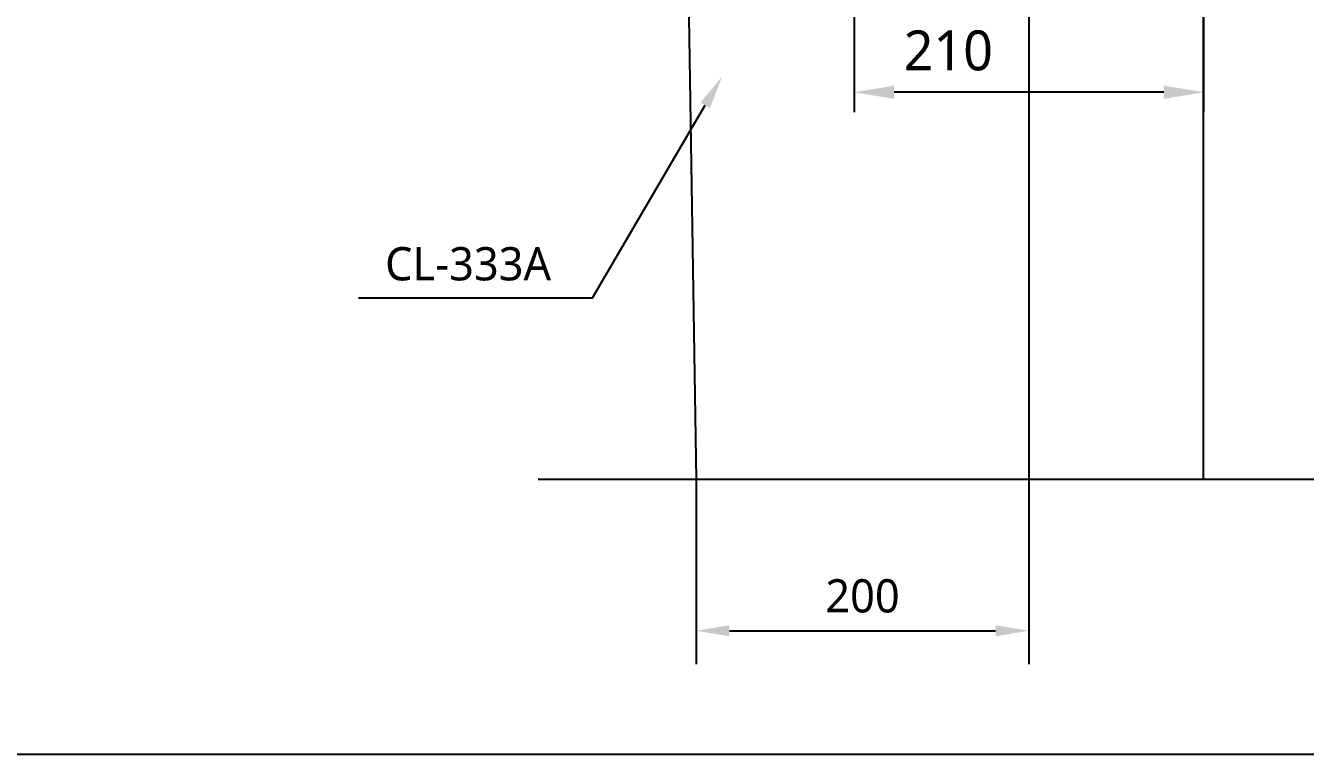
# Model space of a CAD drawing. Extents: x 0 to 6851, y 0 to 2100.
# Drawn here: x 1792 to 2561, y 0 to 438 of the extents above; entities that cross this region are included whole.
import ezdxf

# ---------------------------------------------------------------- set-up
doc = ezdxf.new("R2010")
doc.units = 0
doc.header["$LTSCALE"] = 20
doc.header["$MEASUREMENT"] = 0
doc.layers.get('0').update_dxf_attribs({"linetype": 'CONTINUOUS'})
doc.layers.get('DEFPOINTS').update_dxf_attribs({"linetype": 'CONTINUOUS'})
for name, color, linetype in [('1', 1, 'CONTINUOUS'), ('5', 5, 'CONTINUOUS'), ('7', 7, 'CONTINUOUS')]:
    doc.layers.add(name, color=color, linetype=linetype)
doc.styles.get("Standard").update_dxf_attribs({"font": 'NanumGothic.ttf'})
doc.dimstyles.get("Standard").update_dxf_attribs({"dimtxt": 2.5, "dimasz": 2, "dimexe": 2, "dimexo": 1, "dimgap": 1.5, "dimtad": 1, "dimdec": 0, "dimlfac": 10, "dimrnd": 0.5, "dimzin": 0, "dimdsep": 46, "dimtxsty": 'Standard', "dimcen": 0, "dimclrt": 2, "dimadec": 0, "dimazin": 0, "dimtfac": 1, "dimtdec": 0, "dimtmove": 0, "dimatfit": 3, "dimfxl": 1, "dimtolj": 1, "dimtzin": 0, "dimarcsym": 0})

# ---------------------------------------------------------------- blocks, each defined once
blk = doc.blocks.new('*D10')
at = {"layer": '1', "color": 3, "lineweight": -2, "transparency": 16777216}
for p, q in [((2540.26, 880.42), (2645.56, 880.42)), ((2633.56, 856.42), (2633.56, 592.81)), ((2633.56, 189.42), (2633.56, 453.03)), ((2500, 165.42), (2645.56, 165.42))]:
    blk.add_line(p, q, dxfattribs=at)
at = {"layer": '1', "color": 3, "transparency": 16777216}
for points in [[(2629.56, 856.42), (2637.56, 856.42), (2633.56, 880.42)], [(2629.56, 189.42), (2637.56, 189.42), (2633.56, 165.42)]]:
    blk.add_solid(points, dxfattribs=at)
at = {"layer": 'DEFPOINTS', "color": 0, "transparency": 16777216}
for p in [(2540.26, 880.42, -9.25), (2500, 165.42), (2633.56, 165.42)]:
    blk.add_point(p, dxfattribs=at)
at = {"layer": '1', "color": 2, "transparency": 16777216, "insert": (2633.56, 522.92), "char_height": 24, "attachment_point": 5}
blk.add_mtext('\\A1;715\\P(참고치수이므로\\P실측 후 타공할 것)', dxfattribs=at)
blk = doc.blocks.new('*D16')
at = {"color": 3, "lineweight": -2, "transparency": 16777216}
for p, q in [((2290, 545.19), (2290, 386.14)), ((2500, 484.24), (2500, 386.14)), ((2476, 398.14), (2314, 398.14))]:
    blk.add_line(p, q, dxfattribs=at)
at = {"color": 3, "transparency": 16777216}
for points in [[(2314, 402.14), (2314, 394.14), (2290, 398.14)], [(2476, 402.14), (2476, 394.14), (2500, 398.14)]]:
    blk.add_solid(points, dxfattribs=at)
at = {"layer": 'DEFPOINTS', "color": 0, "transparency": 16777216}
for p in [(2290, 545.19), (2500, 484.24), (2290, 398.14)]:
    blk.add_point(p, dxfattribs=at)
at = {"color": 2, "transparency": 16777216, "insert": (2346.59, 423.16), "char_height": 24, "attachment_point": 5}
blk.add_mtext('\\A1;210', dxfattribs=at)
blk = doc.blocks.new('*D24')
at = {"color": 3, "lineweight": -2, "transparency": 16777216}
for p, q in [((2195, 165.42), (2195, 54.36)), ((2395, 165.42), (2395, 54.36)), ((2215, 74.36), (2375, 74.36))]:
    blk.add_line(p, q, dxfattribs=at)
at = {"color": 3, "transparency": 16777216}
for points in [[(2215, 77.69), (2215, 71.02), (2195, 74.36)], [(2375, 77.69), (2375, 71.02), (2395, 74.36)]]:
    blk.add_solid(points, dxfattribs=at)
at = {"layer": 'DEFPOINTS', "color": 0, "transparency": 16777216}
for p in [(2195, 165.42), (2395, 165.42), (2395, 74.36)]:
    blk.add_point(p, dxfattribs=at)
at = {"color": 2, "transparency": 16777216, "insert": (2295, 95.2), "char_height": 20, "attachment_point": 5}
blk.add_mtext('\\A1;200', dxfattribs=at)

msp = doc.modelspace()

# ---------------------------------------------------------------- linework, layer by layer
at = {"layer": '1'}
for p, q in [((2500, 165.42), (2500, 1186.06)), ((2100, 165.42), (2500, 165.42))]:
    msp.add_line(p, q, dxfattribs=at)
at = {"layer": '1', "color": 3}
for p, q in [((2132.69, 274.45), (2200.52, 390.3)), ((1992.08, 274.45), (2132.69, 274.45))]:
    msp.add_line(p, q, dxfattribs=at)
msp.add_solid([(2197.64, 391.98), (2203.39, 388.62), (2210.62, 407.56)], dxfattribs=at)
at = {"layer": '5'}
msp.add_lwpolyline([(0, 2100), (3100, 2100), (3100, 0), (0, 0)], close=True, dxfattribs=at)
at = {"layer": '7'}
for p, q in [((2185, 805.42), (2195, 165.42)), ((2395, 805.42), (2395, 165.42)), ((2195, 165.42), (2395, 165.42))]:
    msp.add_line(p, q, dxfattribs=at)

# ---------------------------------------------------------------- texts
at = {"layer": '1', "color": 2, "insert": (2057.98, 294.89), "char_height": 20, "attachment_point": 5}
msp.add_mtext('CL-333A', dxfattribs=at)

# ---------------------------------------------------------------- dimensions: what is measured, and where the dimension line sits
at = {"color": 7}
dim = msp.add_linear_dim(base=(2290, 398.14), p1=(2500, 484.24), p2=(2290, 545.19), text='210', dimstyle='Standard', override={"dimscale": 1.2, "dimtxt": 20, "dimasz": 20, "dimexe": 10, "dimexo": 0, "dimgap": 10, "dimlfac": 1, "dimzin": 8, "dimclrd": 3, "dimclre": 3}, dxfattribs=at)
dim.commit()
dim.dimension.update_dxf_attribs({"geometry": '*D16', "text_midpoint": (2346.59, 398.14), "dimtype": 160})
dim = msp.add_linear_dim(base=(2395, 74.36), p1=(2195, 165.42), p2=(2395, 165.42), text='200', dimstyle='Standard', override={"dimtxt": 20, "dimasz": 20, "dimexe": 20, "dimexo": 0, "dimgap": 10, "dimlfac": 1, "dimzin": 8, "dimclrd": 3, "dimclre": 3}, dxfattribs=at)
dim.commit()
dim.dimension.update_dxf_attribs({"geometry": '*D24', "text_midpoint": (2295, 95.2)})
at = {"layer": '1'}
dim = msp.add_linear_dim(base=(2633.56, 165.42), p1=(2540.26, 880.42, -9.25), p2=(2500, 165.42), angle=90, text='<>\\P(참고치수이므로\\P실측 후 타공할 것)', dimstyle='Standard', override={"dimscale": 1.2, "dimtxt": 20, "dimasz": 20, "dimexe": 10, "dimexo": 0, "dimgap": 10, "dimtih": 1, "dimtoh": 1, "dimlfac": 1, "dimzin": 8, "dimclrd": 3, "dimclre": 3}, dxfattribs=at)
dim.commit()
dim.dimension.update_dxf_attribs({"geometry": '*D10', "text_midpoint": (2633.56, 522.92)})

doc.saveas('drawing.dxf')
